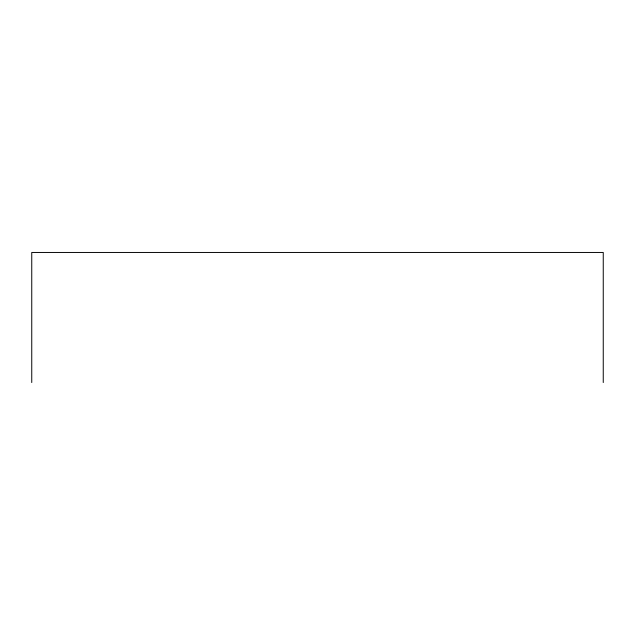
<?xml version="1.0" encoding="UTF-8"?>
<svg xmlns="http://www.w3.org/2000/svg" width="635" height="635" viewBox="0 0 635 635"><rect width="100%" height="100%" fill="white"/><g stroke="black" fill="none" stroke-linecap="round" stroke-linejoin="round"><path stroke-width="0.95" d="M603.25 382.54L603.25 252.46L31.75 252.46L31.75 382.54"/></g></svg>
